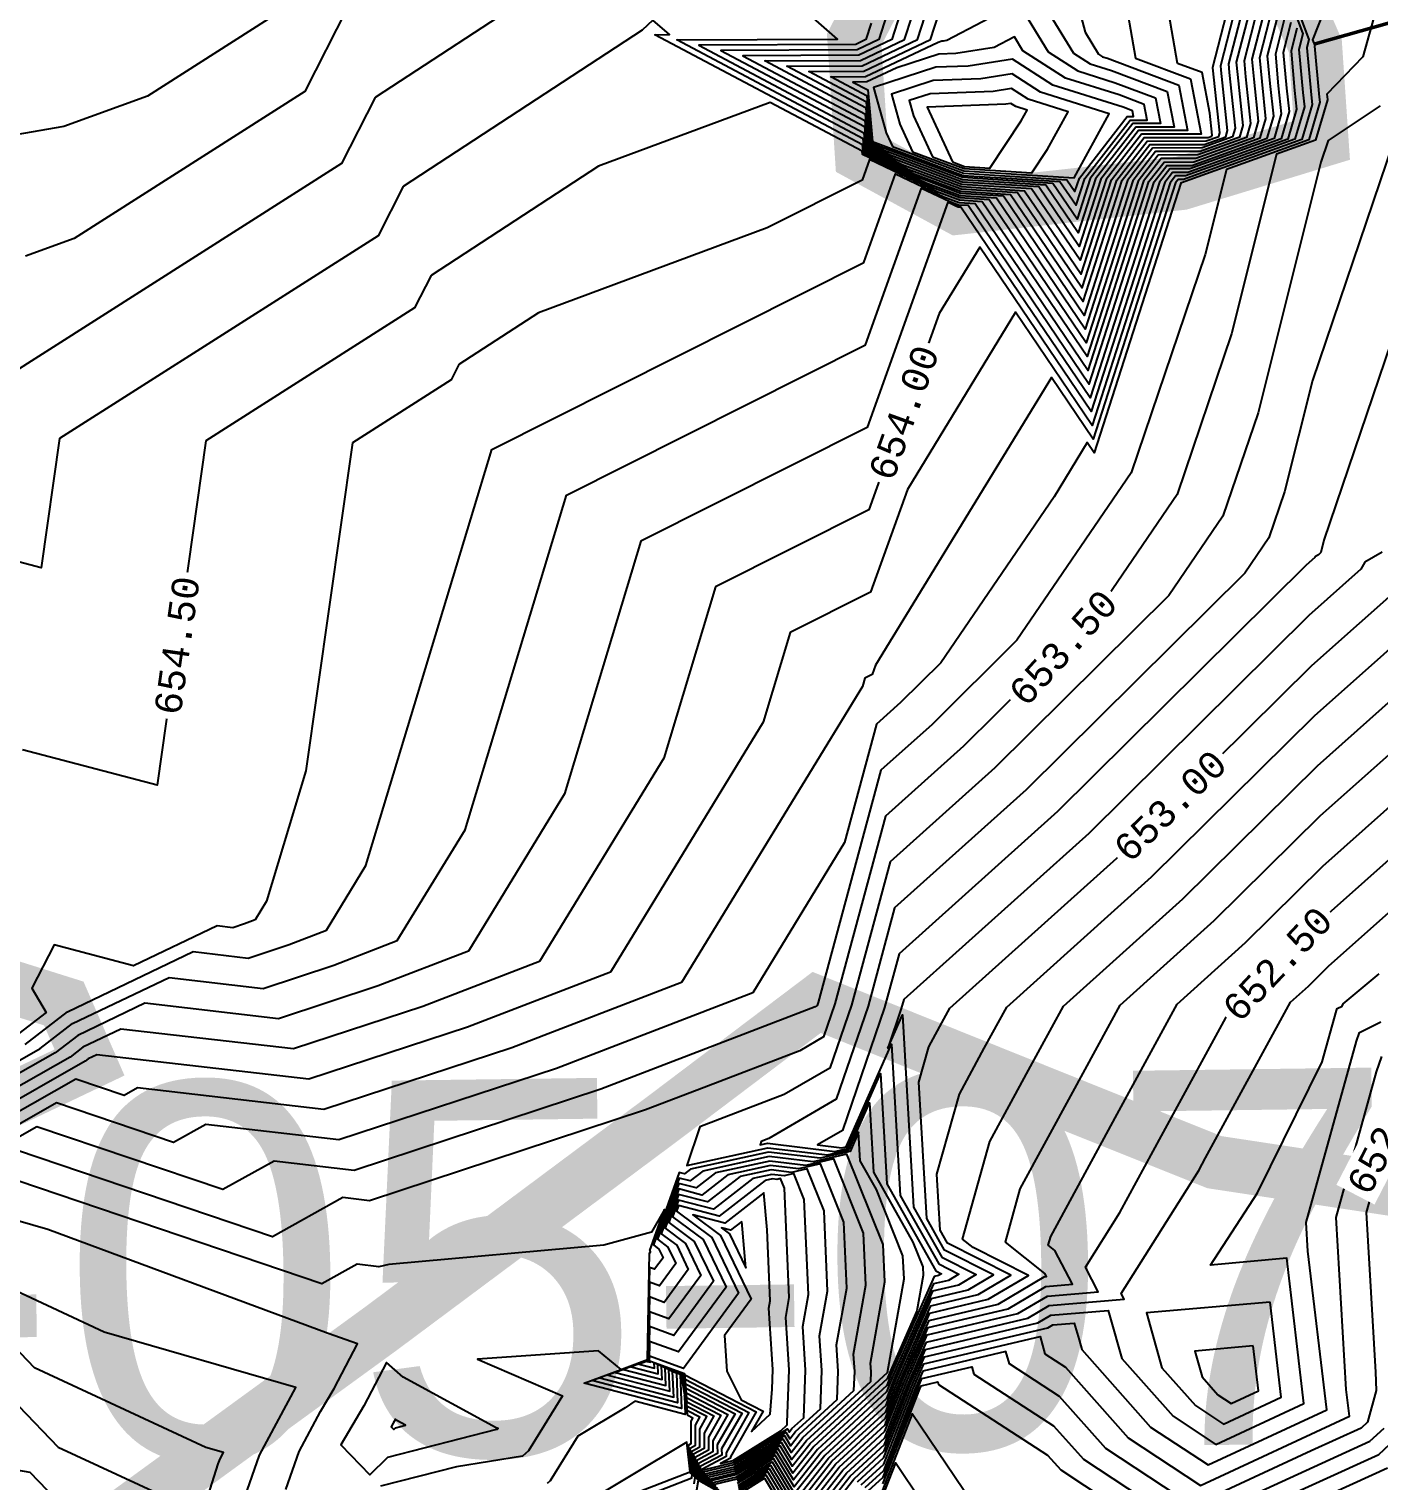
# Model space of a CAD drawing. Header units: inches. Extents: x 533200 to 542759, y 3594234 to 3596688.
# Drawn here: x 535912.75 to 535925.33, y 3595749.74 to 3595763.28 of the extents above; entities that cross this region are included whole.
import ezdxf
from ezdxf.enums import TextEntityAlignment as Align

# ---------------------------------------------------------------- set-up
doc = ezdxf.new("R2010")
doc.units = ezdxf.units.IN
doc.header["$MEASUREMENT"] = 0
for name, color, linetype in [('A-Anno-text', 252, 'Continuous'), ('C-PROP-BNDY', 150, 'Continuous'), ('CVL_CUADCON_TIT', 1, 'Continuous'), ('CVL_CURV_D', 1, 'Continuous'), ('CVL_CURV_G', 5, 'Continuous'), ('CVL_CURV_TX', 2, 'Continuous')]:
    doc.layers.add(name, color=color, linetype=linetype)
doc.styles.add('MONOTXT4', font='MONOTXT4.shx')
doc.styles.add('presentacion', font='arial.ttf')

msp = doc.modelspace()

# ---------------------------------------------------------------- linework, layer by layer
at = {"layer": 'C-PROP-BNDY', "color": 3, "linetype": 'Continuous', "lineweight": 30, "const_width": 0.5}
for points, elevation in [([(535921.41, 3595761.61), (535920.51, 3595762.1), (535920.44, 3595763.18), (535921.05, 3595764.36), (535922.87, 3595764.72), (535924.24, 3595764.27), (535924.74, 3595763.12), (535924.8, 3595762.24), (535923.49, 3595761.84), (535921.41, 3595761.61)], 654.06), ([(535897.55, 3595750.12), (535894.89, 3595753.1), (535896.94, 3595754.99), (535898.65, 3595756.51), (535900.76, 3595757.6), (535902.74, 3595757.65), (535906.07, 3595755.68), (535908.97, 3595755.48), (535913.07, 3595754.19), (535913.31, 3595753.64), (535911.61, 3595752.83), (535909.82, 3595752.13), (535906.52, 3595751.59), (535904.15, 3595750.75), (535901.82, 3595749.94), (535899.65, 3595749.62), (535897.55, 3595750.12)], 653.5), ([(535926.7, 3595752.27), (535923.8, 3595752.71), (535920.09, 3595754.2), (535918.66, 3595753.12), (535916.03, 3595751.16), (535916.03, 3595751.16), (535912.91, 3595748.89), (535909.94, 3595746.89), (535910.11, 3595746.61), (535910.59, 3595745.92), (535912.57, 3595746.1), (535915.06, 3595745.07), (535916.52, 3595745.24), (535917.45, 3595746.1), (535918.5, 3595746.1), (535919.58, 3595743.88)], 649.42)]:
    msp.add_lwpolyline(points, dxfattribs=dict(at, elevation=elevation))
at = {"layer": 'CVL_CUADCON_TIT', "lineweight": 50, "elevation": 653.6}
msp.add_lwpolyline([(535924.739, 3595763.141), (535928.104, 3595764.094), (535951.008, 3595768.796)], dxfattribs=at)
at = {"layer": 'CVL_CURV_D', "color": 6, "linetype": 'Continuous'}
for points, elevation in [([(535925.281, 3595764.621), (535924.715, 3595763.178), (535924.734, 3595763.125), (535924.733, 3595763.118), (535924.776, 3595762.643), (535924.781, 3595762.596), (535924.678, 3595762.245), (535923.911, 3595761.969), (535923.712, 3595761.176), (535923.023, 3595759.138), (535921.957, 3595757.577), (535921.166, 3595756.793), (535920.69, 3595756.366), (535920.105, 3595754.199), (535920.096, 3595754.171), (535920.076, 3595754.159), (535919.995, 3595754.128), (535918.079, 3595753.39), (535915.778, 3595752.634), (535915.033, 3595752.721), (535914.554, 3595752.454), (535912.819, 3595753.041), (535912.346, 3595752.772)], 653.6), ([(535924.125, 3595763.711), (535923.93, 3595762.953), (535923.938, 3595762.874), (535923.993, 3595762.355), (535923.969, 3595762.272), (535923.685, 3595762.169), (535923.223, 3595762.168), (535922.988, 3595761.865), (535922.584, 3595760.608), (535921.831, 3595761.719), (535921.43, 3595761.745), (535921.054, 3595761.886), (535920.535, 3595762.133), (535920.524, 3595762.254), (535918.786, 3595763.176), (535920.283, 3595763.184), (535918.585, 3595764.677)], 654.7), ([(535924.238, 3595764.267), (535924.624, 3595763.232), (535924.587, 3595763.088), (535924.624, 3595762.685), (535924.638, 3595762.552), (535924.549, 3595762.25), (535923.511, 3595761.876), (535923.461, 3595761.876), (535923.435, 3595761.843), (535922.669, 3595759.454), (535922.279, 3595760.029), (535920.64, 3595757.344), (535920.608, 3595757.257), (535920.54, 3595757.223), (535920.517, 3595757.147), (535918.831, 3595754.385), (535917.248, 3595753.776), (535915.495, 3595753.2), (535913.757, 3595753.402), (535913.633, 3595753.333), (535913.183, 3595753.485), (535912.372, 3595753.024)], 653.8), ([(535921.443, 3595761.829), (535920.832, 3595762.058), (535920.573, 3595762.181), (535920.545, 3595762.482), (535919.606, 3595762.98), (535920.499, 3595762.985), (535920.91, 3595763.18), (535921.123, 3595763.838), (535921.242, 3595764.051), (535921.729, 3595764.013), (535922.157, 3595764.015), (535922.841, 3595764.068), (535922.948, 3595763.67), (535923.064, 3595763.006), (535923.575, 3595762.813), (535923.675, 3595762.299), (535923.118, 3595762.298), (535922.789, 3595761.875), (535922.546, 3595761.121), (535922.095, 3595761.788), (535921.443, 3595761.829)], 655.1), ([(535921.446, 3595761.85), (535920.777, 3595762.101), (535920.582, 3595762.194), (535920.551, 3595762.539), (535919.811, 3595762.931), (535920.514, 3595762.935), (535921.031, 3595763.18), (535921.279, 3595763.95), (535921.353, 3595763.978), (535921.877, 3595763.938), (535922.08, 3595763.939), (535922.404, 3595763.964), (535922.595, 3595763.248), (535922.719, 3595763.043), (535922.755, 3595763.02), (535922.801, 3595763.006), (535923.467, 3595762.754), (535923.549, 3595762.332), (535923.091, 3595762.331), (535922.739, 3595761.878), (535922.537, 3595761.249), (535922.161, 3595761.805), (535921.446, 3595761.85)], 655.2), ([(535921.449, 3595761.871), (535920.721, 3595762.144), (535920.591, 3595762.206), (535920.556, 3595762.596), (535920.016, 3595762.882), (535920.529, 3595762.885), (535921.151, 3595763.18), (535921.269, 3595763.544), (535921.935, 3595763.801), (535922.006, 3595763.838), (535922.484, 3595763.054), (535922.64, 3595762.954), (535922.838, 3595762.891), (535923.359, 3595762.694), (535923.423, 3595762.364), (535923.065, 3595762.363), (535922.689, 3595761.88), (535922.528, 3595761.377), (535922.227, 3595761.822), (535921.449, 3595761.871)], 655.3), ([(535923.84, 3595762.277), (535923.85, 3595762.311), (535923.785, 3595762.916), (535923.785, 3595762.923), (535924.014, 3595763.817)], 654.9), ([(535924.465, 3595763.752), (535924.679, 3595763.179), (535924.66, 3595763.103), (535924.7, 3595762.664), (535924.71, 3595762.574), (535924.613, 3595762.247), (535923.492, 3595761.843), (535923.487, 3595761.843), (535923.485, 3595761.84), (535922.678, 3595759.326), (535922.613, 3595759.422), (535922.304, 3595758.915), (535921.248, 3595757.368), (535920.873, 3595756.997), (535920.648, 3595756.795), (535920.35, 3595755.69), (535919.494, 3595754.288), (535917.663, 3595753.583), (535915.636, 3595752.917), (535914.395, 3595753.061), (535914.093, 3595752.893), (535913.001, 3595753.263), (535912.359, 3595752.898)], 653.7), ([(535924.181, 3595763.658), (535924.003, 3595762.968), (535924.014, 3595762.853), (535924.065, 3595762.377), (535924.033, 3595762.269), (535923.665, 3595762.137), (535923.25, 3595762.136), (535923.037, 3595761.863), (535922.593, 3595760.48), (535921.766, 3595761.702), (535921.427, 3595761.724), (535921.11, 3595761.842), (535920.526, 3595762.121), (535920.519, 3595762.197), (535918.581, 3595763.225), (535918.717, 3595763.226), (535918.562, 3595763.362), (535918.464, 3595763.268), (535916.234, 3595761.81), (535916, 3595761.351), (535913.029, 3595759.458), (535912.859, 3595758.254), (535912.388, 3595758.378)], 654.6), ([(535917.507, 3595763.643), (535915.973, 3595762.641), (535915.658, 3595762.024), (535912.483, 3595760)], 654.7), ([(535923.905, 3595762.274), (535923.922, 3595762.333), (535923.861, 3595762.895), (535923.858, 3595762.938), (535924.07, 3595763.764)], 654.8), ([(535912.711, 3595753.809), (535913.104, 3595754.113), (535914.276, 3595754.674), (535914.788, 3595754.614), (535915.171, 3595754.74), (535915.518, 3595754.873), (535915.887, 3595755.477), (535917.06, 3595759.357), (535920.53, 3595761.101), (535920.826, 3595761.928), (535921.277, 3595761.713), (535921.418, 3595761.661), (535921.568, 3595761.651), (535922.622, 3595760.095), (535923.187, 3595761.855), (535923.329, 3595762.038), (535923.607, 3595762.039), (535924.227, 3595762.262), (535924.28, 3595762.442), (535924.243, 3595762.79), (535924.222, 3595763.013), (535924.347, 3595763.498)], 654.3), ([(535924.291, 3595763.551), (535924.149, 3595762.998), (535924.166, 3595762.811), (535924.208, 3595762.42), (535924.162, 3595762.264), (535923.627, 3595762.071), (535923.303, 3595762.071), (535923.137, 3595761.858), (535922.612, 3595760.223), (535921.634, 3595761.668), (535921.421, 3595761.682), (535921.221, 3595761.756), (535920.583, 3595762.06), (535920.515, 3595761.869), (535919.63, 3595761.425), (535917.495, 3595760.631), (535916.755, 3595760.148), (535916.683, 3595760.006), (535915.761, 3595759.418), (535915.328, 3595756.361), (535914.96, 3595755.144), (535914.855, 3595754.971), (535914.756, 3595754.933), (535914.647, 3595754.897), (535914.5, 3595754.914)], 654.4), ([(535920.772, 3595763.501), (535920.669, 3595763.18), (535920.469, 3595763.085), (535919.196, 3595763.078), (535920.535, 3595762.368), (535920.554, 3595762.157), (535920.943, 3595761.972), (535921.437, 3595761.787), (535921.963, 3595761.753), (535922.565, 3595760.864), (535922.888, 3595761.87), (535923.171, 3595762.233), (535923.723, 3595762.234), (535923.84, 3595762.277)], 654.9), ([(535921.452, 3595761.892), (535920.666, 3595762.187), (535920.601, 3595762.218), (535920.561, 3595762.653), (535920.221, 3595762.833), (535920.544, 3595762.835), (535921.222, 3595763.156), (535921.257, 3595763.168), (535921.272, 3595763.168), (535921.304, 3595763.173), (535921.97, 3595763.522), (535922.249, 3595763.065), (535922.524, 3595762.888), (535922.874, 3595762.777), (535923.251, 3595762.635), (535923.297, 3595762.396), (535923.039, 3595762.396), (535922.639, 3595761.883), (535922.518, 3595761.505), (535922.292, 3595761.839), (535921.452, 3595761.892)], 655.4), ([(535914.976, 3595763.37), (535913.849, 3595762.652), (535913.07, 3595762.368), (535912.314, 3595762.24)], 654.9), ([(535924.457, 3595763.392), (535924.368, 3595763.043), (535924.395, 3595762.748), (535924.423, 3595762.486), (535924.356, 3595762.257), (535923.569, 3595761.974), (535923.382, 3595761.973), (535923.286, 3595761.85), (535922.64, 3595759.839), (535921.436, 3595761.617), (535921.411, 3595761.618), (535921.388, 3595761.627), (535921.313, 3595761.663), (535920.562, 3595759.563), (535918.452, 3595758.503), (535917.739, 3595756.145), (535916.843, 3595754.678), (535916.002, 3595754.354), (535915.071, 3595754.048), (535913.826, 3595754.193), (535913.2, 3595753.893), (535912.99, 3595753.73), (535912.411, 3595753.402)], 654.1), ([(535912.424, 3595753.528), (535912.85, 3595753.77), (535913.152, 3595754.003), (535914.051, 3595754.433), (535914.929, 3595754.331), (535915.587, 3595754.547), (535916.18, 3595754.776), (535916.813, 3595755.811), (535917.756, 3595758.93), (535920.546, 3595760.332), (535921.069, 3595761.795), (535921.332, 3595761.67), (535921.414, 3595761.639), (535921.502, 3595761.634), (535922.631, 3595759.967), (535923.236, 3595761.853), (535923.355, 3595762.006), (535923.588, 3595762.006), (535924.291, 3595762.259), (535924.352, 3595762.464), (535924.319, 3595762.769), (535924.295, 3595763.028), (535924.402, 3595763.445)], 654.2), ([(535915.713, 3595763.473), (535915.317, 3595762.697), (535913.166, 3595761.326), (535912.712, 3595761.16)], 654.8), ([(535924.568, 3595763.285), (535924.514, 3595763.073), (535924.547, 3595762.706), (535924.566, 3595762.53), (535924.484, 3595762.252), (535923.53, 3595761.908), (535923.435, 3595761.908), (535923.386, 3595761.845), (535922.659, 3595759.582), (535921.945, 3595760.637), (535920.936, 3595758.985), (535920.593, 3595758.026), (535919.844, 3595757.65), (535919.591, 3595756.813), (535918.168, 3595754.483), (535916.833, 3595753.969), (535915.354, 3595753.483), (535913.377, 3595753.712), (535913.296, 3595753.673), (535913.268, 3595753.652), (535912.385, 3595753.15)], 653.9), ([(535920.597, 3595763.332), (535920.549, 3595763.18), (535920.454, 3595763.135), (535918.991, 3595763.127), (535920.529, 3595762.311), (535920.545, 3595762.145), (535920.999, 3595761.929), (535921.433, 3595761.766), (535921.897, 3595761.736), (535922.575, 3595760.736), (535922.938, 3595761.868), (535923.197, 3595762.201), (535923.704, 3595762.202), (535923.905, 3595762.274)], 654.8), ([(535920.797, 3595762.182), (535921.459, 3595761.934), (535922.424, 3595761.873), (535922.499, 3595761.762), (535922.54, 3595761.888), (535922.986, 3595762.461), (535923.045, 3595762.461), (535923.035, 3595762.516), (535922.948, 3595762.549), (535922.293, 3595762.755), (535921.917, 3595762.998), (535921.504, 3595762.932), (535921.202, 3595762.921), (535920.62, 3595762.732), (535920.738, 3595762.31), (535920.797, 3595762.182)], 655.6), ([(535920.984, 3595762.134), (535921.462, 3595761.955), (535922.49, 3595761.89), (535922.817, 3595762.487), (535922.177, 3595762.689), (535921.912, 3595762.86), (535921.621, 3595762.814), (535921.175, 3595762.797), (535920.787, 3595762.671), (535920.865, 3595762.39), (535920.984, 3595762.134)], 655.7), ([(535921.171, 3595762.087), (535921.465, 3595761.976), (535922.098, 3595761.936), (535922.244, 3595762.157), (535922.435, 3595762.505), (535922.062, 3595762.623), (535921.907, 3595762.723), (535921.737, 3595762.695), (535921.147, 3595762.674), (535920.953, 3595762.611), (535920.993, 3595762.47), (535921.171, 3595762.087)], 655.8), ([(535925.344, 3595762.563), (535924.861, 3595762.238), (535924.792, 3595762.036), (535924.206, 3595759.699), (535923.879, 3595758.734), (535923.374, 3595757.994), (535921.751, 3595756.387), (535920.775, 3595755.51), (535920.415, 3595754.176), (535920.213, 3595753.588), (535919.788, 3595753.34), (535919.002, 3595753.039), (535918.878, 3595752.679), (535919.636, 3595752.844), (535920.192, 3595752.778), (535920.39, 3595752.824), (535920.583, 3595753.265), (535920.621, 3595752.616), (535920.987, 3595751.965), (535921.08, 3595751.733), (535921.083, 3595751.652), (535921.025, 3595751.325), (535920.768, 3595750.741), (535920.747, 3595750.689), (535920.064, 3595750.059), (535919.869, 3595749.811), (535919.731, 3595750.038), (535919.338, 3595749.793), (535919.107, 3595749.737), (535918.948, 3595749.828), (535918.926, 3595750.014), (535919.002, 3595750.055), (535919, 3595750.22), (535919.067, 3595750.337), (535918.882, 3595750.433), (535918.835, 3595750.723), (535918.782, 3595750.743), (535918.793, 3595750.466), (535917.995, 3595750.673), (535918.512, 3595750.869), (535918.53, 3595751.866), (535918.534, 3595751.865), (535918.542, 3595751.874), (535918.538, 3595751.882), (535918.534, 3595751.885), (535918.67, 3595752.27), (535918.549, 3595752.057), (535918.107, 3595751.935), (535916.102, 3595751.756), (535916.008, 3595751.733), (535915.807, 3595751.76), (535915.476, 3595751.576), (535912.455, 3595752.597)], 653.4), ([(535921.358, 3595762.039), (535921.468, 3595761.997), (535921.705, 3595761.982), (535921.998, 3595762.423), (535922.053, 3595762.523), (535921.946, 3595762.556), (535921.902, 3595762.585), (535921.853, 3595762.577), (535921.12, 3595762.55), (535921.358, 3595762.039)], 655.9), ([(535925.466, 3595762.22), (535924.713, 3595759.999), (535924.453, 3595758.961), (535924.307, 3595758.532), (535924.083, 3595758.203), (535922.043, 3595756.183), (535920.817, 3595755.082), (535920.57, 3595754.165), (535920.272, 3595753.297), (535919.644, 3595752.931), (535919.573, 3595752.904), (535919.562, 3595752.871), (535919.631, 3595752.886), (535920.259, 3595752.811), (535920.378, 3595752.839), (535920.686, 3595753.538), (535920.746, 3595752.508), (535921.201, 3595751.696), (535921.255, 3595751.669), (535921.227, 3595751.652), (535921.187, 3595751.643), (535920.785, 3595750.732), (535920.745, 3595750.628), (535920.097, 3595750.032), (535919.874, 3595749.747), (535919.717, 3595750.008), (535919.342, 3595749.773), (535919.122, 3595749.72), (535918.936, 3595749.826), (535918.911, 3595750.043), (535918.961, 3595750.07), (535918.959, 3595750.257), (535919.001, 3595750.331), (535918.885, 3595750.391), (535918.831, 3595750.721), (535918.816, 3595750.726), (535918.829, 3595750.412), (535917.922, 3595750.648), (535918.266, 3595750.778), (535918.057, 3595750.95), (535916.928, 3595750.874), (535917.72, 3595750.531), (535917.403, 3595750.017), (535917.347, 3595749.968), (535916.731, 3595749.869), (535916.022, 3595749.687)], 653.3), ([(535926.072, 3595762.202), (535924.82, 3595758.511), (535924.791, 3595758.397), (535924.769, 3595758.375), (535924.742, 3595758.359), (535924.736, 3595758.348), (535924.655, 3595758.277), (535922.336, 3595755.98), (535920.859, 3595754.654), (535920.724, 3595754.154), (535920.331, 3595753.006), (535920.099, 3595752.871), (535920.326, 3595752.844), (535920.366, 3595752.853), (535920.788, 3595753.812), (535920.87, 3595752.4), (535921.228, 3595751.761), (535921.417, 3595751.666), (535921.319, 3595751.608), (535921.179, 3595751.575), (535920.803, 3595750.723), (535920.742, 3595750.567), (535920.131, 3595750.004), (535919.88, 3595749.683), (535919.703, 3595749.977), (535919.346, 3595749.754), (535919.136, 3595749.704), (535918.924, 3595749.824), (535918.895, 3595750.071), (535918.921, 3595750.085), (535918.919, 3595750.294), (535918.936, 3595750.324), (535918.888, 3595750.349), (535918.858, 3595750.535), (535918.865, 3595750.358), (535918.395, 3595750.48), (535918.304, 3595750.418), (535917.863, 3595750.154), (535917.606, 3595749.739), (535917.578, 3595749.714)], 653.2), ([(535925.363, 3595758.399), (535925.202, 3595758.306), (535925.165, 3595758.24), (535924.681, 3595757.809), (535922.628, 3595755.776), (535920.902, 3595754.226), (535920.879, 3595754.142), (535920.753, 3595753.774), (535920.89, 3595754.085), (535920.994, 3595752.292), (535921.256, 3595751.825), (535921.579, 3595751.662), (535921.412, 3595751.564), (535921.17, 3595751.507), (535920.821, 3595750.713), (535920.74, 3595750.506), (535920.165, 3595749.976), (535919.885, 3595749.619), (535919.689, 3595749.946), (535919.35, 3595749.734)], 653.1), ([(535919.357, 3595749.696), (535919.66, 3595749.885), (535919.896, 3595749.492), (535920.233, 3595749.921), (535920.735, 3595750.383), (535920.856, 3595750.695), (535921.154, 3595751.371), (535921.597, 3595751.476), (535921.902, 3595751.656), (535921.311, 3595751.955), (535921.243, 3595752.076), (535921.212, 3595752.599), (535921.421, 3595753.344), (535921.653, 3595753.772), (535921.863, 3595754.157), (535923.213, 3595755.37), (535924.733, 3595756.874), (535926.024, 3595758.024)], 652.9), ([(535919.361, 3595749.676), (535919.646, 3595749.854), (535919.902, 3595749.428), (535920.267, 3595749.894), (535920.732, 3595750.322), (535920.874, 3595750.686), (535921.146, 3595751.303), (535921.689, 3595751.431), (535922.064, 3595751.653), (535921.55, 3595751.913), (535921.45, 3595751.992), (535921.705, 3595752.902), (535922.066, 3595753.568), (535922.392, 3595754.166), (535923.505, 3595755.166), (535924.759, 3595756.407), (535926.454, 3595757.916)], 652.8), ([(535919.365, 3595749.657), (535919.631, 3595749.824), (535919.908, 3595749.365), (535920.301, 3595749.866), (535920.73, 3595750.261), (535920.892, 3595750.677), (535921.138, 3595751.235), (535921.782, 3595751.387), (535922.212, 3595751.641), (535922.234, 3595751.643), (535922.219, 3595751.672), (535921.85, 3595751.964), (535921.989, 3595752.46), (535922.479, 3595753.364), (535922.921, 3595754.175), (535923.798, 3595754.963), (535924.784, 3595755.939), (535926.883, 3595757.807)], 652.7), ([(535919.368, 3595749.638), (535919.617, 3595749.793), (535919.913, 3595749.301), (535920.334, 3595749.838), (535920.727, 3595750.2), (535920.909, 3595750.668), (535921.129, 3595751.167), (535921.875, 3595751.343), (535922.227, 3595751.552), (535922.475, 3595751.572), (535922.312, 3595751.887), (535922.25, 3595751.936), (535922.273, 3595752.018), (535922.892, 3595753.159), (535923.451, 3595754.185), (535924.09, 3595754.759), (535924.81, 3595755.472), (535927.313, 3595757.699)], 652.6), ([(535919.924, 3595749.174), (535920.402, 3595749.783), (535920.722, 3595750.078), (535920.945, 3595750.649), (535921.113, 3595751.032), (535922.059, 3595751.255), (535922.259, 3595751.373), (535922.958, 3595751.431), (535922.93, 3595751.484), (535923.653, 3595752.632), (535923.717, 3595752.751), (535924.509, 3595754.203), (535924.675, 3595754.352), (535924.862, 3595754.537), (535928.172, 3595757.483)], 652.4), ([(535914.5, 3595754.914), (535913.721, 3595754.541), (535912.981, 3595754.736), (535912.771, 3595754.333), (535912.904, 3595754.105), (535912.571, 3595753.849)], 654.4), ([(535919.93, 3595749.11), (535920.436, 3595749.755), (535920.72, 3595750.017), (535920.963, 3595750.64), (535921.105, 3595750.964), (535922.152, 3595751.211), (535922.275, 3595751.283), (535922.808, 3595751.328), (535922.827, 3595751.263), (535922.936, 3595750.879), (535923.413, 3595750.34), (535923.812, 3595750.077), (535924.634, 3595750.459), (535924.475, 3595751.814), (535923.763, 3595751.751), (535924.2, 3595752.425), (535924.804, 3595753.645), (535924.936, 3595754.124), (535924.943, 3595754.143), (535924.989, 3595754.166), (535925.001, 3595754.187), (535925.335, 3595754.468)], 652.3), ([(535920.47, 3595749.728), (535920.717, 3595749.956), (535920.98, 3595750.631), (535921.097, 3595750.896), (535922.245, 3595751.166), (535922.291, 3595751.194), (535922.49, 3595751.21), (535922.537, 3595751.053), (535922.562, 3595750.964), (535923.204, 3595750.24), (535923.74, 3595749.887), (535924.846, 3595750.401), (535924.671, 3595751.881), (535924.656, 3595752.149), (535925.124, 3595753.838), (535925.152, 3595753.92), (535925.352, 3595754.019)], 652.2), ([(535920.504, 3595749.7), (535920.715, 3595749.894), (535920.998, 3595750.622), (535921.089, 3595750.828), (535922.173, 3595751.084), (535922.218, 3595750.923), (535922.411, 3595750.799), (535922.995, 3595750.14), (535923.668, 3595749.696), (535925.058, 3595750.342), (535925.029, 3595750.589), (535924.935, 3595752.194), (535925.311, 3595753.552), (535925.361, 3595753.697)], 652.1), ([(535919.648, 3595752.762), (535919.03, 3595752.627), (535918.912, 3595752.535), (535918.807, 3595752.562), (535918.605, 3595751.991), (535918.702, 3595751.918), (535918.776, 3595751.764), (535918.624, 3595751.556), (535918.53, 3595751.591), (535918.517, 3595750.867), (535918.142, 3595750.724), (535918.721, 3595750.574), (535918.713, 3595750.775), (535918.842, 3595750.728), (535918.876, 3595750.517), (535919.198, 3595750.35), (535919.082, 3595750.147), (535919.083, 3595750.025), (535918.957, 3595749.957), (535918.971, 3595749.832), (535919.079, 3595749.771), (535919.331, 3595749.831), (535919.76, 3595750.1), (535919.857, 3595749.938), (535919.996, 3595750.115), (535920.594, 3595750.665), (535920.597, 3595750.754), (535920.592, 3595750.836), (535920.727, 3595751.594), (535920.711, 3595751.943), (535920.373, 3595752.786), (535920.057, 3595752.713), (535919.648, 3595752.762)], 653.6), ([(535919.654, 3595752.72), (535919.146, 3595752.61), (535918.966, 3595752.47), (535918.806, 3595752.511), (535918.64, 3595752.043), (535918.785, 3595751.935), (535918.893, 3595751.709), (535918.668, 3595751.402), (535918.53, 3595751.453), (535918.519, 3595750.865), (535918.215, 3595750.75), (535918.685, 3595750.628), (535918.678, 3595750.791), (535918.845, 3595750.73), (535918.873, 3595750.559), (535919.263, 3595750.356), (535919.122, 3595750.11), (535919.123, 3595750.009), (535918.972, 3595749.929), (535918.983, 3595749.834), (535919.064, 3595749.788), (535919.327, 3595749.851), (535919.774, 3595750.13), (535919.852, 3595750.002), (535919.962, 3595750.142), (535920.438, 3595750.581), (535920.445, 3595750.758), (535920.434, 3595750.921), (535920.548, 3595751.564), (535920.527, 3595752.048), (535920.249, 3595752.741), (535919.99, 3595752.68), (535919.654, 3595752.72)], 653.7), ([(535919.659, 3595752.679), (535919.262, 3595752.592), (535919.02, 3595752.404), (535918.805, 3595752.46), (535918.676, 3595752.096), (535918.867, 3595751.953), (535919.011, 3595751.654), (535918.713, 3595751.248), (535918.53, 3595751.315), (535918.522, 3595750.864), (535918.288, 3595750.776), (535918.649, 3595750.682), (535918.644, 3595750.807), (535918.849, 3595750.732), (535918.87, 3595750.601), (535919.329, 3595750.363), (535919.163, 3595750.073), (535919.164, 3595749.994), (535918.988, 3595749.9), (535918.995, 3595749.836), (535919.05, 3595749.805), (535919.323, 3595749.87), (535919.789, 3595750.161), (535919.846, 3595750.065), (535919.928, 3595750.17), (535920.282, 3595750.496), (535920.292, 3595750.762), (535920.276, 3595751.007), (535920.37, 3595751.535), (535920.343, 3595752.152), (535920.125, 3595752.695), (535919.922, 3595752.648), (535919.659, 3595752.679)], 653.8), ([(535919.665, 3595752.638), (535919.378, 3595752.575), (535919.073, 3595752.339), (535918.803, 3595752.408), (535918.711, 3595752.148), (535918.949, 3595751.971), (535919.128, 3595751.599), (535918.757, 3595751.094), (535918.53, 3595751.177), (535918.524, 3595750.863), (535918.362, 3595750.801), (535918.613, 3595750.736), (535918.609, 3595750.823), (535918.852, 3595750.735), (535918.867, 3595750.643), (535919.394, 3595750.369), (535919.204, 3595750.036), (535919.205, 3595749.979), (535919.003, 3595749.871), (535919.007, 3595749.838), (535919.036, 3595749.821), (535919.32, 3595749.89), (535919.803, 3595750.192), (535919.841, 3595750.129), (535919.894, 3595750.198), (535920.126, 3595750.411), (535920.139, 3595750.766), (535920.118, 3595751.092), (535920.192, 3595751.506), (535920.159, 3595752.257), (535920.002, 3595752.649), (535919.855, 3595752.615), (535919.665, 3595752.638)], 653.9), ([(535919.677, 3595752.555), (535919.61, 3595752.54), (535919.181, 3595752.207), (535918.801, 3595752.306), (535918.782, 3595752.254), (535919.113, 3595752.007), (535919.362, 3595751.488), (535918.847, 3595750.786), (535918.53, 3595750.901), (535918.529, 3595750.86), (535918.508, 3595750.852), (535918.541, 3595750.844), (535918.54, 3595750.855), (535918.859, 3595750.739), (535918.861, 3595750.727), (535919.525, 3595750.382), (535919.286, 3595749.962), (535919.286, 3595749.949), (535919.194, 3595749.9), (535919.312, 3595749.928), (535919.756, 3595750.206), (535919.814, 3595750.26), (535919.816, 3595750.281), (535919.834, 3595750.774), (535919.803, 3595751.263), (535919.835, 3595751.447), (535919.79, 3595752.467), (535919.754, 3595752.557), (535919.72, 3595752.55), (535919.677, 3595752.555)], 654.1), ([(535919.675, 3595750.593), (535919.682, 3595750.778), (535919.645, 3595751.349), (535919.657, 3595751.418), (535919.628, 3595752.078), (535919.598, 3595752.423), (535919.235, 3595752.142), (535918.934, 3595752.219), (535919.195, 3595752.025), (535919.48, 3595751.433), (535919.232, 3595751.095), (535919.253, 3595750.762), (535919.385, 3595750.495), (535919.59, 3595750.388), (535919.481, 3595750.197), (535919.657, 3595750.36), (535919.675, 3595750.593)], 654.2), ([(535915.139, 3595749.656), (535915.265, 3595750.012), (535915.465, 3595750.385), (535915.591, 3595750.6), (535915.81, 3595751.017), (535915.536, 3595751.113), (535912.922, 3595752.082), (535912.5, 3595752.204)], 653.3), ([(535919.392, 3595752.157), (535919.288, 3595752.076), (535919.203, 3595752.098), (535919.277, 3595752.043), (535919.43, 3595751.725), (535919.392, 3595752.157)], 654.3), ([(535914.71, 3595749.453), (535914.896, 3595749.978), (535915.235, 3595750.608), (535913.447, 3595751.126), (535912.575, 3595751.533)], 653.2), ([(535924.318, 3595751.405), (535923.165, 3595751.304), (535923.31, 3595750.793), (535923.623, 3595750.44), (535923.884, 3595750.268), (535924.422, 3595750.518), (535924.318, 3595751.405)], 652.4), ([(535914.265, 3595749.121), (535914.51, 3595749.896), (535914.527, 3595749.943), (535914.558, 3595750.001), (535914.395, 3595750.048), (535912.796, 3595750.793), (535912.542, 3595751.058)], 653.1), ([(535916.234, 3595750.706), (535916.079, 3595750.842), (535915.867, 3595750.438), (535915.654, 3595750.074), (535915.924, 3595749.794), (535916.093, 3595749.96), (535917.109, 3595750.22), (535917.115, 3595750.221), (535917.119, 3595750.225), (535917.103, 3595750.234), (535916.234, 3595750.706)], 653.4), ([(535920.571, 3595749.645), (535920.71, 3595749.772), (535921.033, 3595750.604), (535921.072, 3595750.692), (535921.537, 3595750.802), (535921.556, 3595750.733), (535922.3, 3595750.252), (535922.577, 3595749.94), (535923.525, 3595749.315)], 651.9), ([(535920.707, 3595749.711), (535921.051, 3595750.595), (535921.064, 3595750.624), (535921.219, 3595750.661), (535921.225, 3595750.638), (535922.244, 3595749.979), (535922.367, 3595749.84), (535923.453, 3595749.124)], 651.8), ([(535920.765, 3595749.492), (535921.537, 3595749.54), (535920.982, 3595750.362), (535920.705, 3595749.65), (535920.639, 3595749.59), (535920.522, 3595749.441), (535920.608, 3595749.399), (535920.75, 3595749.435), (535920.765, 3595749.492)], 651.7), ([(535924.205, 3595749.631), (535925.249, 3595750.108), (535925.381, 3595750.231)], 651.9), ([(535919.15, 3595749.687), (535918.912, 3595749.822), (535918.88, 3595750.1), (535917.81, 3595749.46)], 653.1), ([(535923.708, 3595749.243), (535925.332, 3595749.984), (535925.536, 3595750.176)], 651.8), ([(535911.88, 3595749.97), (535912.752, 3595749.819), (535913.238, 3595749.314)], 652.9), ([(535920.729, 3595749.519), (535921.072, 3595749.54), (535920.825, 3595749.905), (535920.702, 3595749.589), (535920.673, 3595749.562), (535920.621, 3595749.496), (535920.659, 3595749.477), (535920.722, 3595749.493), (535920.729, 3595749.519)], 651.6), ([(535923.499, 3595748.986), (535925.414, 3595749.86)], 651.7), ([(535917.968, 3595749.392), (535918.925, 3595749.765), (535918.929, 3595749.795), (535919.179, 3595749.653)], 652.9), ([(535918.949, 3595749.709), (535918.958, 3595749.769), (535919.193, 3595749.636)], 652.8), ([(535918.974, 3595749.654), (535918.988, 3595749.744), (535919.208, 3595749.619)], 652.7)]:
    msp.add_lwpolyline(points, dxfattribs=dict(at, elevation=elevation))
at = {"layer": 'CVL_CURV_G', "color": 5, "linetype": 'Continuous'}
for points, elevation in [([(535920.948, 3595763.669), (535920.79, 3595763.18), (535920.484, 3595763.035), (535919.401, 3595763.029), (535920.54, 3595762.425), (535920.563, 3595762.169), (535920.888, 3595762.015), (535921.44, 3595761.808), (535922.029, 3595761.77), (535922.556, 3595760.992), (535922.838, 3595761.873), (535923.144, 3595762.266), (535923.742, 3595762.267), (535923.776, 3595762.279)], 655), ([(535923.776, 3595762.279), (535923.779, 3595762.289), (535923.757, 3595762.493), (535923.684, 3595762.872), (535923.456, 3595762.958), (535923.333, 3595763.658)], 655), ([(535925.324, 3595763.518), (535925.182, 3595763.019), (535924.848, 3595762.67), (535924.852, 3595762.622), (535924.853, 3595762.618), (535924.742, 3595762.242), (535924.379, 3595762.111), (535923.959, 3595760.437), (535923.451, 3595758.936), (535922.665, 3595757.785), (535921.458, 3595756.59), (535920.733, 3595755.938), (535920.26, 3595754.188), (535920.155, 3595753.88), (535919.932, 3595753.75), (535919.041, 3595753.408), (535918.494, 3595753.197), (535915.919, 3595752.351), (535915.671, 3595752.38), (535915.015, 3595752.015), (535912.637, 3595752.819)], 653.5), ([(535924.236, 3595763.604), (535924.076, 3595762.983), (535924.09, 3595762.832), (535924.137, 3595762.398), (535924.098, 3595762.267), (535923.646, 3595762.104), (535923.276, 3595762.103), (535923.087, 3595761.86), (535922.603, 3595760.351), (535921.7, 3595761.685), (535921.424, 3595761.703), (535921.166, 3595761.799), (535920.517, 3595762.109), (535920.514, 3595762.14), (535919.657, 3595762.594), (535918.055, 3595761.999), (535916.495, 3595760.979), (535916.341, 3595760.678), (535914.395, 3595759.438), (535913.941, 3595756.226), (535912.684, 3595756.557)], 654.5), ([(535924.513, 3595763.338), (535924.441, 3595763.058), (535924.471, 3595762.727), (535924.495, 3595762.508), (535924.42, 3595762.254), (535923.55, 3595761.941), (535923.408, 3595761.941), (535923.336, 3595761.848), (535922.65, 3595759.71), (535921.611, 3595761.245), (535921.232, 3595760.626), (535920.577, 3595758.794), (535919.148, 3595758.077), (535918.665, 3595756.479), (535917.506, 3595754.581), (535916.417, 3595754.161), (535915.212, 3595753.766), (535913.602, 3595753.952), (535913.248, 3595753.783), (535913.129, 3595753.691), (535912.398, 3595753.276)], 654), ([(535920.61, 3595762.23), (535921.455, 3595761.913), (535922.358, 3595761.856), (535922.509, 3595761.634), (535922.59, 3595761.885), (535923.012, 3595762.428), (535923.171, 3595762.428), (535923.143, 3595762.575), (535922.911, 3595762.663), (535922.409, 3595762.821), (535922.014, 3595763.076), (535921.934, 3595763.206), (535921.744, 3595763.107), (535921.388, 3595763.05), (535921.23, 3595763.044), (535920.838, 3595762.917), (535920.559, 3595762.785), (535920.426, 3595762.784), (535920.566, 3595762.71), (535920.61, 3595762.23)], 655.5), ([(535919.353, 3595749.715), (535919.674, 3595749.916), (535919.891, 3595749.556), (535920.199, 3595749.949), (535920.737, 3595750.444), (535920.839, 3595750.704), (535921.162, 3595751.439), (535921.504, 3595751.52), (535921.74, 3595751.659), (535921.283, 3595751.89), (535921.119, 3595752.184), (535921.044, 3595753.455), (535921.137, 3595753.786), (535921.24, 3595753.977), (535921.333, 3595754.147), (535922.92, 3595755.573), (535924.707, 3595757.342), (535925.595, 3595758.132)], 653), ([(535919.372, 3595749.618), (535919.603, 3595749.762), (535919.919, 3595749.237), (535920.368, 3595749.811), (535920.725, 3595750.139), (535920.927, 3595750.659), (535921.121, 3595751.099), (535921.967, 3595751.299), (535922.243, 3595751.462), (535922.716, 3595751.502), (535922.597, 3595751.732), (535922.918, 3595752.242), (535923.305, 3595752.955), (535923.98, 3595754.194), (535924.383, 3595754.556), (535924.836, 3595755.005), (535927.742, 3595757.591)], 652.5), ([(535925.499, 3595753.266), (535925.214, 3595752.24), (535925.301, 3595750.751), (535925.306, 3595750.58), (535925.225, 3595750.286), (535925.166, 3595750.231), (535924.702, 3595750.019), (535923.597, 3595749.506), (535922.786, 3595750.04), (535922.356, 3595750.525), (535921.887, 3595750.828), (535921.855, 3595750.943), (535921.08, 3595750.76), (535921.016, 3595750.613), (535920.712, 3595749.833), (535920.538, 3595749.673)], 652), ([(535920.497, 3595752.724), (535920.481, 3595752.991), (535920.402, 3595752.81), (535920.124, 3595752.746), (535919.642, 3595752.803), (535918.914, 3595752.644), (535918.858, 3595752.601), (535918.809, 3595752.614), (535918.569, 3595751.938), (535918.62, 3595751.9), (535918.659, 3595751.819), (535918.579, 3595751.711), (535918.53, 3595751.728), (535918.514, 3595750.868), (535918.068, 3595750.699), (535918.757, 3595750.52), (535918.747, 3595750.759), (535918.838, 3595750.726), (535918.879, 3595750.475), (535919.132, 3595750.344), (535919.041, 3595750.183), (535919.042, 3595750.04), (535918.942, 3595749.986), (535918.959, 3595749.83), (535919.093, 3595749.754), (535919.335, 3595749.812), (535919.746, 3595750.069), (535919.863, 3595749.874), (535920.03, 3595750.087), (535920.75, 3595750.75), (535920.905, 3595751.623), (535920.895, 3595751.838), (535920.647, 3595752.456), (535920.497, 3595752.724)], 653.5), ([(535919.671, 3595752.596), (535919.494, 3595752.558), (535919.127, 3595752.273), (535918.802, 3595752.357), (535918.747, 3595752.201), (535919.031, 3595751.989), (535919.245, 3595751.543), (535918.802, 3595750.94), (535918.53, 3595751.039), (535918.527, 3595750.862), (535918.435, 3595750.827), (535918.577, 3595750.79), (535918.575, 3595750.839), (535918.856, 3595750.737), (535918.864, 3595750.685), (535919.459, 3595750.375), (535919.245, 3595749.999), (535919.245, 3595749.964), (535919.018, 3595749.843), (535919.019, 3595749.84), (535919.021, 3595749.838), (535919.316, 3595749.909), (535919.817, 3595750.222), (535919.835, 3595750.193), (535919.86, 3595750.225), (535919.97, 3595750.326), (535919.987, 3595750.77), (535919.961, 3595751.178), (535920.013, 3595751.476), (535919.975, 3595752.362), (535919.878, 3595752.603), (535919.788, 3595752.582), (535919.671, 3595752.596)], 654), ([(535924.161, 3595750.997), (535923.615, 3595750.949), (535923.684, 3595750.707), (535923.832, 3595750.54), (535923.955, 3595750.458), (535924.211, 3595750.577), (535924.161, 3595750.997)], 652.5), ([(535912.647, 3595750.438), (535913.017, 3595750.053), (535913.936, 3595749.625)], 653), ([(535916.176, 3595750.301), (535916.162, 3595750.313), (535916.142, 3595750.276), (535916.123, 3595750.243), (535916.148, 3595750.218), (535916.163, 3595750.233), (535916.257, 3595750.257), (535916.176, 3595750.301)], 653.5), ([(535917.889, 3595749.426), (535918.9, 3595749.82), (535919.165, 3595749.67)], 653)]:
    msp.add_lwpolyline(points, dxfattribs=dict(at, elevation=elevation))

# ---------------------------------------------------------------- texts
at = {"layer": 'A-Anno-text', "color": 0, "style": 'presentacion'}
msp.add_text('VR-05-07', height=3.5, rotation=0.7599, dxfattribs=at).set_placement((535904.632, 3595749.818))

# ---------------------------------------------------------------- next in the draw order: wipeouts: each hides what was drawn before it
at = {"color": 8}
for points, z in [([(535920.858, 3595758.986), (535921.322, 3595760.282), (535920.945, 3595760.416), (535920.481, 3595759.121)], 654), ([(535914.023, 3595758.238), (535913.831, 3595756.875), (535914.227, 3595756.819), (535914.419, 3595758.182)], 654.5), ([(535922.701, 3595758.154), (535921.777, 3595757.134), (535922.073, 3595756.865), (535922.997, 3595757.885)], 653.5), ([(535923.034, 3595755.41), (535924.018, 3595756.372), (535923.739, 3595756.658), (535922.754, 3595755.696)], 653), ([(535924.061, 3595753.92), (535925.003, 3595754.923), (535924.712, 3595755.197), (535923.769, 3595754.194)], 652.5), ([(535925.568, 3595753.722), (535924.937, 3595752.499), (535925.292, 3595752.315), (535925.923, 3595753.538)], 652)]:
    msp.add_wipeout(points, dxfattribs=at).translate(0, 0, z).dxf.layer = 'CVL_CURV_TX'

# ---------------------------------------------------------------- next in the draw order: texts
at = {"layer": 'CVL_CURV_TX', "color": 2, "style": 'MONOTXT4'}
for s, rotation, p in [('654.00', 70.3173, (535920.902, 3595759.701, 654)), ('654.50', 81.9498, (535914.125, 3595757.529, 654.5)), ('653.50', 47.8215, (535922.387, 3595757.509, 653.5)), ('653.00', 44.3376, (535923.386, 3595756.034, 653)), ('652.50', 46.7813, (535924.386, 3595754.559, 652.5)), ('652.00', 62.7201, (535925.43, 3595753.018, 652))]:
    msp.add_text(s, height=0.25, rotation=rotation, dxfattribs=at).set_placement(p, align=Align.MIDDLE)

# ---------------------------------------------------------------- next in the draw order: wipeouts: each hides what was drawn before it
at = {"color": 8}
msp.add_wipeout([(535924.061, 3595753.921), (535925.003, 3595754.924), (535924.712, 3595755.197), (535923.769, 3595754.195)], dxfattribs=at).translate(0, 0, 652.5).dxf.layer = 'CVL_CURV_TX'

# ---------------------------------------------------------------- next in the draw order: texts
at = {"layer": 'CVL_CURV_TX', "color": 2, "style": 'MONOTXT4'}
msp.add_text('652.50', height=0.25, rotation=46.7807, dxfattribs=at).set_placement((535924.386, 3595754.559, 652.5), align=Align.MIDDLE)

doc.saveas('drawing.dxf')
